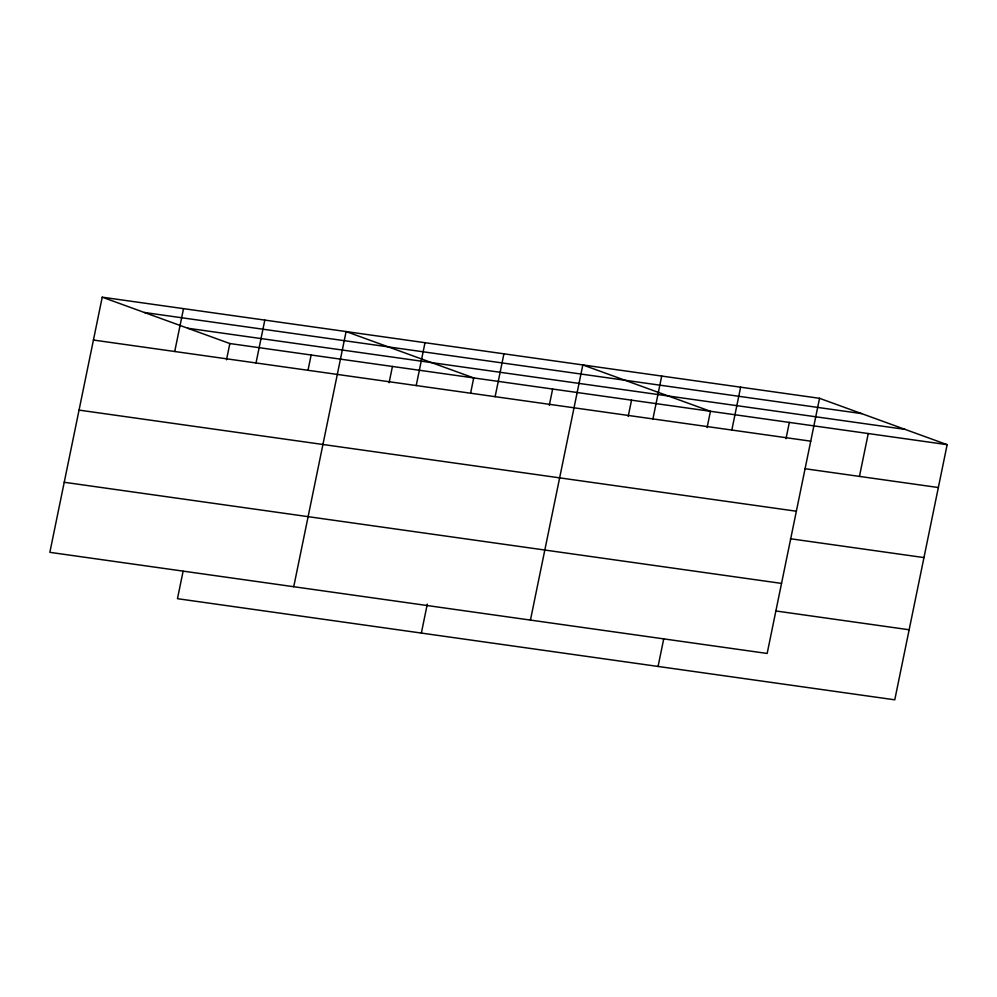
<?xml version="1.0" encoding="UTF-8"?>
<svg xmlns="http://www.w3.org/2000/svg" width="997" height="997" viewBox="0 0 997 997"><rect width="100%" height="100%" fill="white"/><g stroke="black" fill="none" stroke-linecap="round" stroke-linejoin="round"><path stroke-width="1.5" d="M102.23 297.181L49.85 552.338L767.154 653.459L819.534 398.314L102.23 297.181L229.846 343.541L947.15 444.662L894.77 699.819L177.466 598.686L183.099 571.281M174.724 351.505L183.523 308.646M226.506 359.792L229.846 343.541M256.017 362.958L264.816 320.099M308.11 369.775L311.139 355.007M293.729 586.722L346.109 331.565L473.725 377.925L470.696 392.706M389.092 382.723L392.432 366.46M416.21 385.552L425.009 342.694M421.357 633.07L427.289 604.145M495.123 396.669L503.921 353.81M549.297 405.305L552.637 389.042M530.441 620.084L582.821 364.939L710.437 411.3L707.097 427.551M628.197 416.434L631.537 400.171M652.923 418.914L661.721 376.056M658.07 666.445L663.69 639.04M731.835 430.043L740.621 387.185M786.01 438.68L789.337 422.416M859.451 476.404L868.25 433.545M144.341 312.485L861.645 413.605M187.735 328.237L905.039 429.371M93.431 340.039L810.735 441.173M804.828 468.702L938.351 487.533M79.05 410.103L796.354 511.224M790.447 538.754L923.97 557.585M64.232 482.274L781.536 583.407M775.629 610.937L909.152 629.768M819.534 398.314L947.15 444.662"/></g></svg>
